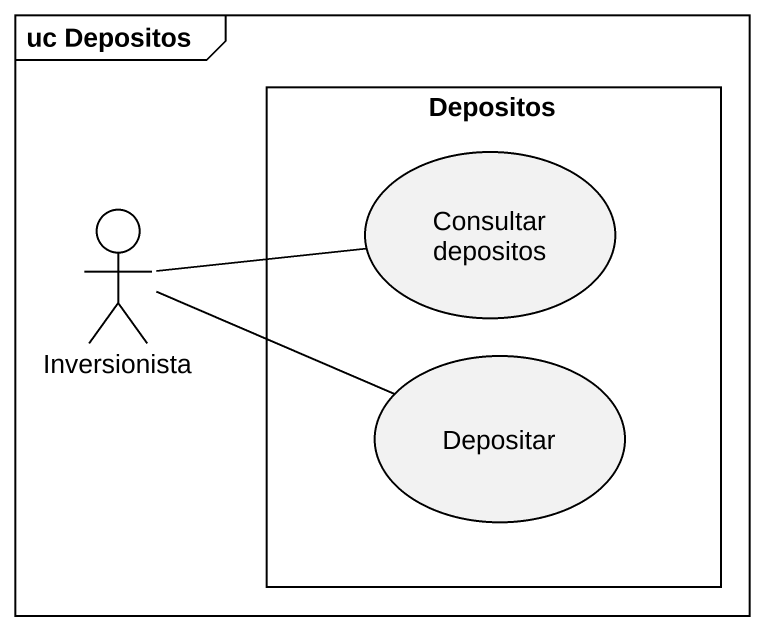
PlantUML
@startuml
mainframe uc Depositos
rectangle Depositos {
  usecase "Consultar depositos" as Consultar_depositos
  usecase Depositar
}
actor Inversionista
Inversionista -right- Consultar_depositos
Inversionista -right- Depositar
@enduml
